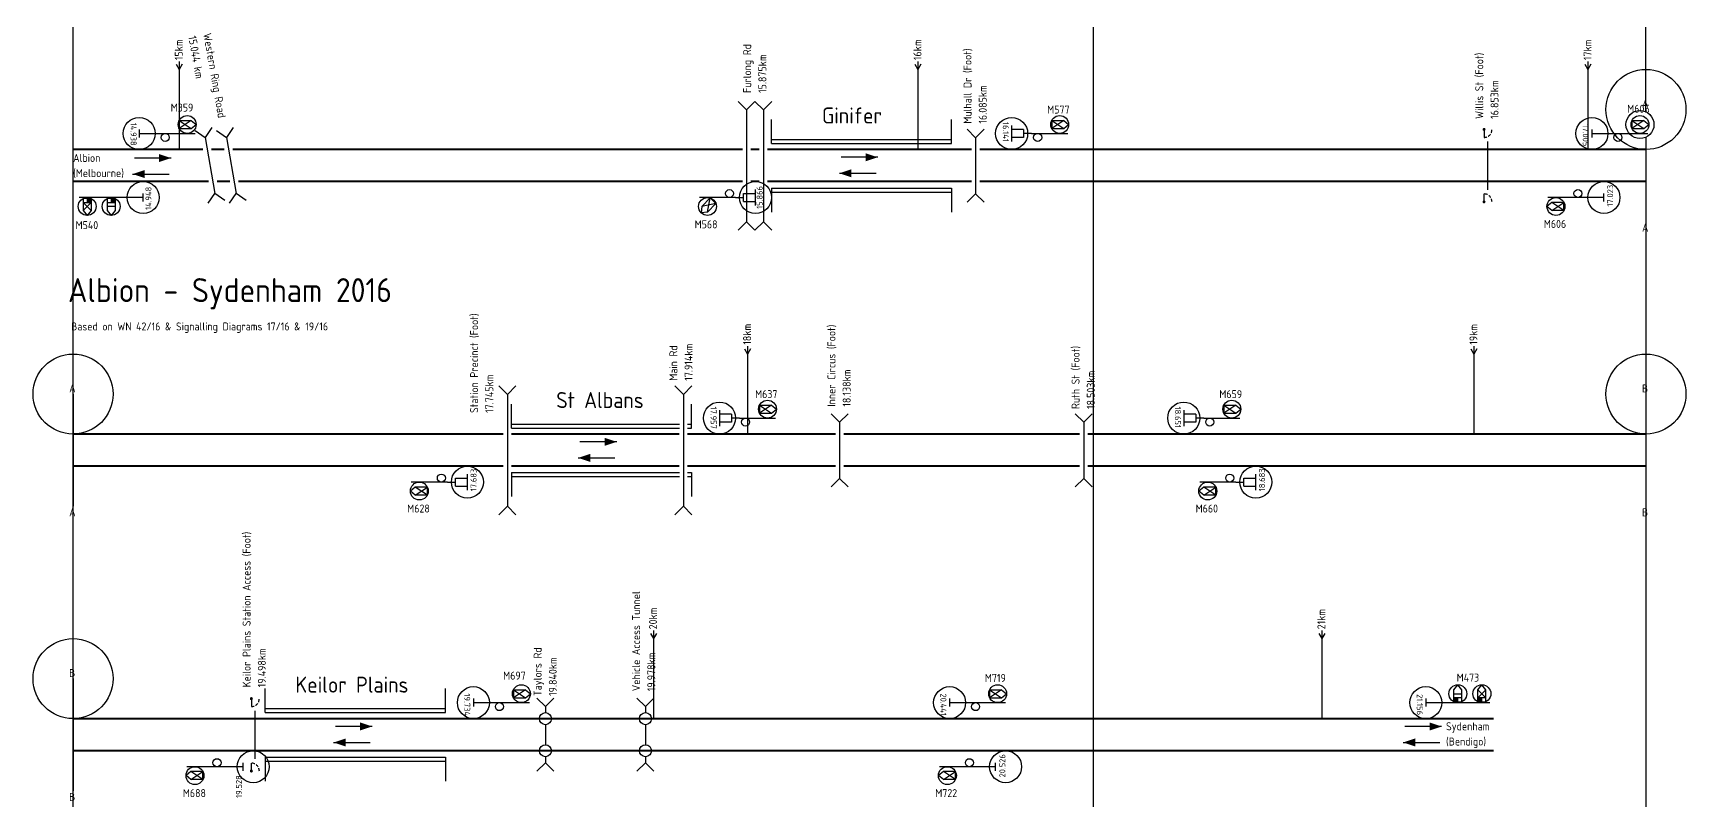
# Model space of a CAD drawing. Extents: x -657 to 273, y -108 to 287.
# Drawn here: x -657 to -244, y -107.7 to 84.2 of the extents above; entities that cross this region are included whole.
import ezdxf

# ---------------------------------------------------------------- set-up
doc = ezdxf.new("R2010")
doc.units = 0
doc.linetypes.add('DASHED2', pattern=[0.375, 0.25, -0.125])
doc.layers.get('0').update_dxf_attribs({"linetype": 'CONTINUOUS'})
doc.layers.add('CONST', color=1, linetype='CONTINUOUS')
doc.layers.add('LINE', color=5, linetype='CONTINUOUS')
doc.styles.get("Standard").update_dxf_attribs({"font": 'ISOCP'})

msp = doc.modelspace()

# ---------------------------------------------------------------- linework, layer by layer
for p, q in [((-621.21037, 76.42541), (-620.46037, 75.12637)), ((-620.46037, 77.12637), (-620.46037, 75.12637)), ((-619.71037, 76.42541), (-620.46037, 75.12637)), ((-436.63542, 76.42541), (-435.88542, 75.12637)), ((-435.88542, 77.12637), (-435.88542, 75.12637)), ((-435.13542, 76.42541), (-435.88542, 75.12637)), ((-269.21037, 76.42541), (-268.46037, 75.12637)), ((-268.46037, 77.12637), (-268.46037, 75.12637)), ((-267.71037, 76.42541), (-268.46037, 75.12637)), ((-480.83229, 67.15634), (-478.71097, 65.03502)), ((-476.58965, 67.15634), (-478.71097, 65.03502)), ((-476.58965, 67.15634), (-474.46833, 65.03502)), ((-472.34701, 67.15634), (-474.46833, 65.03502)), ((-620.46037, 62.36244), (-617.46037, 62.36244)), ((-617.46037, 62.36244), (-620.46037, 60.36244)), ((-620.46037, 62.36244), (-620.46037, 60.36244)), ((-620.46037, 62.36244), (-617.46037, 60.36244)), ((-617.46037, 62.36244), (-616.2243, 61.36244)), ((-478.71097, 65.03502), (-478.71097, 37.08597)), ((-474.46833, 65.03502), (-474.46833, 37.08597)), ((-472.46037, 56.62637), (-472.46037, 62.62637)), ((-427.46037, 56.62637), (-427.46037, 62.62637)), ((-399.46037, 62.36244), (-402.46037, 60.36244)), ((-402.46037, 62.36244), (-399.46037, 60.36244)), ((-402.46037, 62.36244), (-402.46037, 60.36244)), ((-402.46037, 62.36244), (-399.46037, 62.36244)), ((-399.46037, 62.36244), (-398.2243, 61.36244)), ((-257.46037, 62.36244), (-254.46037, 62.36244)), ((-254.46037, 62.36244), (-257.46037, 60.36244)), ((-257.46037, 62.36244), (-254.46037, 60.36244)), ((-257.46037, 62.36244), (-257.46037, 60.36244)), ((-254.46037, 62.36244), (-253.2243, 61.36244)), ((-253.97808, 65.12637), (-253.97808, 64.53306)), ((-630.46037, 60.12637), (-630.46037, 58.12637)), ((-630.46037, 59.12637), (-625.46037, 59.12637)), ((-625.46037, 59.12637), (-622.46037, 59.12637)), ((-622.46037, 59.12637), (-616.46037, 59.12637)), ((-620.46037, 60.36244), (-617.46037, 60.36244)), ((-617.46037, 60.36244), (-616.2243, 61.36244)), ((-616.4468, 59.8471), (-613.98935, 58.12637)), ((-612.26862, 60.58383), (-613.98935, 58.12637)), ((-613.98935, 58.12637), (-611.52077, 44.12637)), ((-611.13753, 59.8471), (-608.68008, 58.12637)), ((-606.95935, 60.58383), (-608.68008, 58.12637)), ((-608.68008, 58.12637), (-606.2115, 44.12637)), ((-423.58169, 60.18182), (-421.46037, 58.0605)), ((-419.33904, 60.18182), (-421.46037, 58.0605)), ((-421.46037, 58.0605), (-421.46037, 44.0605)), ((-412.46037, 61.12637), (-412.46037, 57.12637)), ((-409.46037, 60.12637), (-412.46037, 60.12637)), ((-409.46037, 58.12637), (-412.46037, 58.12637)), ((-409.46037, 60.12637), (-409.46037, 58.12637)), ((-407.46037, 59.12637), (-409.46037, 59.12637)), ((-407.46037, 59.12637), (-404.46037, 59.12637)), ((-404.46037, 59.12637), (-398.46037, 59.12637)), ((-402.46037, 60.36244), (-399.46037, 60.36244)), ((-399.46037, 60.36244), (-398.2243, 61.36244)), ((-294.43158, 60.14052), (-294.43158, 58.14052)), ((-294.43158, 60.14052), (-294.43158, 58.14052)), ((-267.46037, 60.12637), (-267.46037, 58.12637)), ((-267.46037, 59.12637), (-262.46037, 59.12637)), ((-262.46037, 59.12637), (-259.46037, 59.12637)), ((-259.46037, 59.12637), (-253.46037, 59.12637)), ((-257.46037, 60.36244), (-254.46037, 60.36244)), ((-254.46037, 60.36244), (-253.2243, 61.36244)), ((-253.97808, 58.19182), (-253.97808, 37.12637)), ((-472.46037, 57.62637), (-427.46037, 57.62637)), ((-472.46037, 56.62637), (-427.46037, 56.62637)), ((-293.46037, 45.08126), (-293.46037, 57.08126)), ((-293.46037, 45.08126), (-293.46037, 57.08126)), ((-622.4984, 52.98158), (-631.66744, 52.98158)), ((-445.90032, 53.17807), (-455.06937, 53.17807)), ((-632.10774, 48.98028), (-622.93869, 48.98028)), ((-472.46037, 45.49462), (-427.46037, 45.49462)), ((-472.46037, 45.49462), (-472.46037, 39.49462)), ((-455.50966, 49.17676), (-446.34061, 49.17676)), ((-427.46037, 45.49462), (-427.46037, 39.49462)), ((-639.46037, 43.12637), (-645.46037, 43.12637)), ((-642.46037, 42.89031), (-644.46037, 42.89031)), ((-644.46037, 42.89031), (-644.46037, 39.89031)), ((-642.46037, 41.89031), (-644.46037, 39.89031)), ((-644.46037, 41.89031), (-642.46037, 41.89031)), ((-642.46037, 39.89031), (-644.46037, 41.89031)), ((-643.46037, 42.89031), (-643.46037, 41.89031)), ((-642.46037, 42.89031), (-642.46037, 39.89031)), ((-633.46037, 43.12637), (-639.46037, 43.12637)), ((-636.46037, 42.89031), (-638.46037, 42.89031)), ((-638.46037, 42.89031), (-638.46037, 39.89031)), ((-638.46037, 41.89031), (-636.46037, 41.89031)), ((-637.46037, 42.89031), (-637.46037, 41.89031)), ((-636.46037, 42.89031), (-636.46037, 39.89031)), ((-629.46037, 43.12637), (-633.46037, 43.12637)), ((-629.46037, 42.12637), (-629.46037, 44.12637)), ((-613.2415, 41.66892), (-611.52077, 44.12637)), ((-609.06331, 42.40564), (-611.52077, 44.12637)), ((-607.93223, 41.66892), (-606.2115, 44.12637)), ((-603.75404, 42.40564), (-606.2115, 44.12637)), ((-484.46037, 43.12637), (-490.46037, 43.12637)), ((-487.75326, 43.01163), (-489.87458, 40.89031)), ((-486.33904, 41.59741), (-489.87458, 40.89031)), ((-488.46037, 39.47609), (-487.75326, 43.01163)), ((-486.33904, 41.59741), (-488.46037, 39.47609)), ((-486.33904, 41.59741), (-487.75326, 43.01163)), ((-481.46037, 43.12637), (-484.46037, 43.12637)), ((-481.46037, 43.12637), (-479.46037, 43.12637)), ((-479.46037, 44.12637), (-476.46037, 44.12637)), ((-479.46037, 42.12637), (-479.46037, 44.12637)), ((-479.46037, 42.12637), (-476.46037, 42.12637)), ((-476.46037, 41.12637), (-476.46037, 45.12637)), ((-472.46037, 44.49462), (-427.46037, 44.49462)), ((-423.58169, 41.93918), (-421.46037, 44.0605)), ((-419.33904, 41.93918), (-421.46037, 44.0605)), ((-294.43158, 42.03588), (-294.43158, 44.03588)), ((-294.43158, 42.03588), (-294.43158, 44.03588)), ((-277.46037, 41.89031), (-278.69643, 40.89031)), ((-272.46037, 43.12637), (-278.46037, 43.12637)), ((-274.46037, 39.89031), (-277.46037, 41.89031)), ((-277.46037, 39.89031), (-274.46037, 41.89031)), ((-274.46037, 41.89031), (-277.46037, 41.89031)), ((-274.46037, 39.89031), (-274.46037, 41.89031)), ((-269.46037, 43.12637), (-272.46037, 43.12637)), ((-264.46037, 43.12637), (-269.46037, 43.12637)), ((-264.46037, 42.12637), (-264.46037, 44.12637)), ((-644.46037, 39.89031), (-643.46037, 38.65424)), ((-642.46037, 39.89031), (-643.46037, 38.65424)), ((-636.46037, 40.89031), (-638.46037, 40.89031)), ((-638.46037, 39.89031), (-637.46037, 38.65424)), ((-636.46037, 39.89031), (-637.46037, 38.65424)), ((-489.87458, 40.89031), (-490.0415, 39.30917)), ((-488.46037, 39.47609), (-490.0415, 39.30917)), ((-277.46037, 39.89031), (-278.69643, 40.89031)), ((-274.46037, 39.89031), (-277.46037, 39.89031)), ((-480.83229, 34.96465), (-478.71097, 37.08597)), ((-476.58965, 34.96465), (-478.71097, 37.08597)), ((-476.58965, 34.96465), (-474.46833, 37.08597)), ((-472.34701, 34.96465), (-474.46833, 37.08597)), ((-479.21037, 5.30459), (-478.46037, 4.00555)), ((-478.46037, 6.00555), (-478.46037, 4.00555)), ((-477.71037, 5.30459), (-478.46037, 4.00555)), ((-297.71037, 5.30459), (-296.96037, 4.00555)), ((-296.96037, 6.00555), (-296.96037, 4.00555)), ((-296.21037, 5.30459), (-296.96037, 4.00555)), ((-540.58169, -3.96448), (-538.46037, -6.0858)), ((-536.33904, -3.96448), (-538.46037, -6.0858)), ((-496.60974, -3.96448), (-494.48842, -6.0858)), ((-492.3671, -3.96448), (-494.48842, -6.0858)), ((-646.97808, -5.99445), (-646.97808, -33.99445)), ((-538.46037, -6.0858), (-538.46037, -34.03486)), ((-494.48842, -6.0858), (-494.48842, -34.03486)), ((-253.97808, -5.99445), (-253.97808, -33.99445)), ((-537.46037, -14.49445), (-537.46037, -8.49445)), ((-492.46037, -14.49445), (-492.46037, -8.49445)), ((-485.46037, -9.99445), (-485.46037, -13.99445)), ((-482.46037, -10.99445), (-485.46037, -10.99445)), ((-482.46037, -10.99445), (-482.46037, -12.99445)), ((-480.46037, -11.99445), (-482.46037, -11.99445)), ((-480.46037, -11.99445), (-477.46037, -11.99445)), ((-477.46037, -11.99445), (-471.46037, -11.99445)), ((-475.46037, -8.75838), (-475.46037, -10.75838)), ((-472.46037, -8.75838), (-475.46037, -10.75838)), ((-475.46037, -8.75838), (-472.46037, -10.75838)), ((-475.46037, -8.75838), (-472.46037, -8.75838)), ((-475.46037, -10.75838), (-472.46037, -10.75838)), ((-472.46037, -8.75838), (-471.2243, -9.75838)), ((-472.46037, -10.75838), (-471.2243, -9.75838)), ((-457.58169, -10.93901), (-455.46037, -13.06033)), ((-453.33904, -10.93901), (-455.46037, -13.06033)), ((-396.58169, -10.93901), (-394.46037, -13.06033)), ((-392.33904, -10.93901), (-394.46037, -13.06033)), ((-369.46037, -9.99445), (-369.46037, -13.99445)), ((-366.46037, -10.99445), (-369.46037, -10.99445)), ((-366.46037, -10.99445), (-366.46037, -12.99445)), ((-364.46037, -11.99445), (-366.46037, -11.99445)), ((-364.46037, -11.99445), (-361.46037, -11.99445)), ((-361.46037, -11.99445), (-355.46037, -11.99445)), ((-359.46037, -8.75838), (-359.46037, -10.75838)), ((-359.46037, -8.75838), (-356.46037, -8.75838)), ((-359.46037, -8.75838), (-356.46037, -10.75838)), ((-356.46037, -8.75838), (-359.46037, -10.75838)), ((-359.46037, -10.75838), (-356.46037, -10.75838)), ((-356.46037, -8.75838), (-355.2243, -9.75838)), ((-356.46037, -10.75838), (-355.2243, -9.75838)), ((-537.46037, -13.49445), (-495.48842, -13.49445)), ((-537.46037, -14.49445), (-495.48842, -14.49445)), ((-493.48842, -13.49445), (-492.46037, -13.49445)), ((-493.48842, -14.49445), (-492.46037, -14.49445)), ((-482.46037, -12.99445), (-485.46037, -12.99445)), ((-455.46037, -13.06033), (-455.46037, -27.06033)), ((-394.46037, -13.06033), (-394.46037, -27.06033)), ((-366.46037, -12.99445), (-369.46037, -12.99445)), ((-511.15151, -17.94276), (-520.32055, -17.94276)), ((-520.76084, -21.94406), (-511.5918, -21.94406)), ((-556.46037, -27.99445), (-562.46037, -27.99445)), ((-553.46037, -27.99445), (-556.46037, -27.99445)), ((-553.46037, -27.99445), (-551.46037, -27.99445)), ((-551.46037, -28.99445), (-551.46037, -26.99445)), ((-551.46037, -26.99445), (-548.46037, -26.99445)), ((-548.46037, -29.99445), (-548.46037, -25.99445)), ((-537.46037, -25.62621), (-537.46037, -31.62621)), ((-537.46037, -25.62621), (-495.48842, -25.62621)), ((-537.46037, -26.62621), (-495.48842, -26.62621)), ((-493.48842, -25.62621), (-492.46037, -25.62621)), ((-493.48842, -26.62621), (-492.46037, -26.62621)), ((-492.46037, -25.62621), (-492.46037, -31.62621)), ((-457.58169, -29.18165), (-455.46037, -27.06033)), ((-453.33904, -29.18165), (-455.46037, -27.06033)), ((-396.58169, -29.18165), (-394.46037, -27.06033)), ((-392.33904, -29.18165), (-394.46037, -27.06033)), ((-359.46037, -27.99445), (-365.46037, -27.99445)), ((-356.46037, -27.99445), (-359.46037, -27.99445)), ((-356.46037, -27.99445), (-354.46037, -27.99445)), ((-354.46037, -26.99445), (-351.46037, -26.99445)), ((-354.46037, -28.99445), (-354.46037, -26.99445)), ((-351.46037, -29.99445), (-351.46037, -25.99445)), ((-561.46037, -29.23052), (-562.69643, -30.23052)), ((-561.46037, -31.23052), (-562.69643, -30.23052)), ((-558.46037, -31.23052), (-561.46037, -29.23052)), ((-561.46037, -31.23052), (-558.46037, -29.23052)), ((-558.46037, -29.23052), (-561.46037, -29.23052)), ((-558.46037, -31.23052), (-561.46037, -31.23052)), ((-558.46037, -31.23052), (-558.46037, -29.23052)), ((-551.46037, -28.99445), (-548.46037, -28.99445)), ((-364.46037, -29.23052), (-365.69643, -30.23052)), ((-364.46037, -31.23052), (-365.69643, -30.23052)), ((-364.46037, -31.23052), (-361.46037, -29.23052)), ((-361.46037, -29.23052), (-364.46037, -29.23052)), ((-361.46037, -31.23052), (-364.46037, -29.23052)), ((-361.46037, -31.23052), (-364.46037, -31.23052)), ((-361.46037, -31.23052), (-361.46037, -29.23052)), ((-354.46037, -28.99445), (-351.46037, -28.99445)), ((-540.58169, -36.15618), (-538.46037, -34.03486)), ((-536.33904, -36.15618), (-538.46037, -34.03486)), ((-496.60974, -36.15618), (-494.48842, -34.03486)), ((-492.3671, -36.15618), (-494.48842, -34.03486)), ((-502.71037, -65.81624), (-501.96037, -67.11528)), ((-501.96037, -65.11528), (-501.96037, -67.11528)), ((-501.21037, -65.81624), (-501.96037, -67.11528)), ((-335.71037, -65.81624), (-334.96037, -67.11528)), ((-334.96037, -65.11528), (-334.96037, -67.11528)), ((-334.21037, -65.81624), (-334.96037, -67.11528)), ((-646.97808, -77.11528), (-646.97808, -105.11528)), ((-602.4367, -82.10114), (-602.4367, -84.10114)), ((-602.4367, -82.10114), (-602.4367, -84.10114)), ((-598.96037, -85.61528), (-598.96037, -79.61528)), ((-553.96037, -85.61528), (-553.96037, -79.61528)), ((-546.96037, -82.11528), (-546.96037, -84.11528)), ((-533.96037, -79.87921), (-536.96037, -81.87921)), ((-536.96037, -79.87921), (-533.96037, -81.87921)), ((-536.96037, -79.87921), (-536.96037, -81.87921)), ((-536.96037, -79.87921), (-533.96037, -79.87921)), ((-536.96037, -81.87921), (-533.96037, -81.87921)), ((-533.96037, -79.87921), (-532.7243, -80.87921)), ((-533.96037, -81.87921), (-532.7243, -80.87921)), ((-531.08169, -81.99396), (-528.96037, -84.11528)), ((-526.83904, -81.99396), (-528.96037, -84.11528)), ((-506.08169, -81.99396), (-503.96037, -84.11528)), ((-501.83904, -81.99396), (-503.96037, -84.11528)), ((-427.96037, -82.11528), (-427.96037, -84.11528)), ((-417.96037, -79.87921), (-417.96037, -81.87921)), ((-417.96037, -79.87921), (-414.96037, -81.87921)), ((-414.96037, -79.87921), (-417.96037, -81.87921)), ((-417.96037, -79.87921), (-414.96037, -79.87921)), ((-417.96037, -81.87921), (-414.96037, -81.87921)), ((-414.96037, -79.87921), (-413.7243, -80.87921)), ((-414.96037, -81.87921), (-413.7243, -80.87921)), ((-308.96037, -82.11528), (-308.96037, -84.11528)), ((-301.96037, -79.87921), (-300.96037, -78.64314)), ((-301.96037, -82.87921), (-301.96037, -79.87921)), ((-301.96037, -80.87921), (-299.96037, -80.87921)), ((-299.96037, -81.87921), (-301.96037, -81.87921)), ((-299.96037, -79.87921), (-300.96037, -78.64314)), ((-300.96037, -82.87921), (-300.96037, -81.87921)), ((-299.96037, -82.87921), (-299.96037, -79.87921)), ((-295.96037, -79.87921), (-294.96037, -78.64314)), ((-295.96037, -82.87921), (-295.96037, -79.87921)), ((-295.96037, -79.87921), (-293.96037, -81.87921)), ((-295.96037, -81.87921), (-293.96037, -79.87921)), ((-293.96037, -81.87921), (-295.96037, -81.87921)), ((-293.96037, -79.87921), (-294.96037, -78.64314)), ((-294.96037, -82.87921), (-294.96037, -81.87921)), ((-293.96037, -82.87921), (-293.96037, -79.87921)), ((-601.46548, -97.16039), (-601.46548, -85.16039)), ((-601.46548, -97.16039), (-601.46548, -85.16039)), ((-598.96037, -84.61528), (-553.96037, -84.61528)), ((-598.96037, -85.61528), (-553.96037, -85.61528)), ((-546.96037, -83.11528), (-541.96037, -83.11528)), ((-541.96037, -83.11528), (-538.96037, -83.11528)), ((-538.96037, -83.11528), (-532.96037, -83.11528)), ((-427.96037, -83.11528), (-422.96037, -83.11528)), ((-422.96037, -83.11528), (-419.96037, -83.11528)), ((-419.96037, -83.11528), (-413.96037, -83.11528)), ((-308.96037, -83.11528), (-304.96037, -83.11528)), ((-304.96037, -83.11528), (-298.96037, -83.11528)), ((-301.96037, -82.87921), (-299.96037, -82.87921)), ((-298.96037, -83.11528), (-292.96037, -83.11528)), ((-295.96037, -82.87921), (-293.96037, -82.87921)), ((-572.27288, -89.06359), (-581.44193, -89.06359)), ((-305.01564, -89.06359), (-314.18469, -89.06359)), ((-581.88222, -93.06489), (-572.71318, -93.06489)), ((-314.62498, -93.06489), (-305.45593, -93.06489)), ((-612.51691, -99.11528), (-618.51691, -99.11528)), ((-609.51691, -99.11528), (-612.51691, -99.11528)), ((-604.51691, -99.11528), (-609.51691, -99.11528)), ((-604.51691, -100.11528), (-604.51691, -98.11528)), ((-602.4367, -100.20578), (-602.4367, -98.20578)), ((-602.4367, -100.20578), (-602.4367, -98.20578)), ((-598.96037, -96.74704), (-553.96037, -96.74704)), ((-598.96037, -96.74704), (-598.96037, -102.74704)), ((-598.96037, -97.74704), (-553.96037, -97.74704)), ((-553.96037, -96.74704), (-553.96037, -102.74704)), ((-531.08169, -100.2366), (-528.96037, -98.11528)), ((-526.83904, -100.2366), (-528.96037, -98.11528)), ((-506.08169, -100.2366), (-503.96037, -98.11528)), ((-501.83904, -100.2366), (-503.96037, -98.11528)), ((-424.51691, -99.11528), (-430.51691, -99.11528)), ((-421.51691, -99.11528), (-424.51691, -99.11528)), ((-416.51691, -99.11528), (-421.51691, -99.11528)), ((-416.51691, -100.11528), (-416.51691, -98.11528)), ((-617.51691, -100.35135), (-618.75298, -101.35135)), ((-617.51691, -102.35135), (-618.75298, -101.35135)), ((-614.51691, -102.35135), (-617.51691, -100.35135)), ((-617.51691, -102.35135), (-614.51691, -100.35135)), ((-614.51691, -100.35135), (-617.51691, -100.35135)), ((-614.51691, -102.35135), (-617.51691, -102.35135)), ((-614.51691, -102.35135), (-614.51691, -100.35135)), ((-429.51691, -100.35135), (-430.75298, -101.35135)), ((-429.51691, -102.35135), (-430.75298, -101.35135)), ((-426.51691, -100.35135), (-429.51691, -100.35135)), ((-429.51691, -102.35135), (-426.51691, -100.35135)), ((-426.51691, -102.35135), (-429.51691, -100.35135)), ((-426.51691, -102.35135), (-429.51691, -102.35135)), ((-426.51691, -102.35135), (-426.51691, -100.35135))]:
    msp.add_line(p, q)
at = {"ltscale": 3}
for p, q in [((-528.96037, -84.11528), (-528.96037, -85.61528)), ((-503.96037, -84.11528), (-503.96037, -85.61528)), ((-528.96037, -88.61528), (-528.96037, -93.61528)), ((-503.96037, -88.61528), (-503.96037, -93.61528)), ((-528.96037, -96.61528), (-528.96037, -98.11528)), ((-503.96037, -96.61528), (-503.96037, -98.11528))]:
    msp.add_line(p, q, dxfattribs=at)
at = {"const_width": 0.375}
for points in [[(-294.61908, 60.14052, -1), (-294.24408, 60.14052, -1)], [(-294.61908, 60.14052, -1), (-294.24408, 60.14052, -1)], [(-294.61908, 42.03588, 1), (-294.24408, 42.03588, 1)], [(-294.61908, 42.03588, 1), (-294.24408, 42.03588, 1)], [(-602.6242, -82.10114, -1), (-602.2492, -82.10114, -1)], [(-602.6242, -82.10114, -1), (-602.2492, -82.10114, -1)], [(-602.6242, -100.20578, 1), (-602.2492, -100.20578, 1)], [(-602.6242, -100.20578, 1), (-602.2492, -100.20578, 1)]]:
    msp.add_lwpolyline(points, format="xyb", close=True, dxfattribs=at)
at = {"const_width": 0.5}
for points in [[(-646.97808, 55.12637), (-614.47579, 55.12637)], [(-612.44494, 55.12637), (-609.16652, 55.12637)], [(-607.13567, 55.12637), (-479.71097, 55.12637)], [(-477.71097, 55.12637), (-475.46833, 55.12637)], [(-473.46833, 55.12637), (-422.46037, 55.12637)], [(-420.46037, 55.12637), (-253.97808, 55.12637)], [(-646.97808, 47.12637), (-613.06518, 47.12637)], [(-611.03432, 47.12637), (-607.75591, 47.12637)], [(-605.72506, 47.12637), (-479.71097, 47.12637)], [(-477.71097, 47.12637), (-475.46833, 47.12637)], [(-473.46833, 47.12637), (-422.46037, 47.12637)], [(-420.46037, 47.12637), (-253.97808, 47.12637)], [(-646.97808, -15.99445), (-539.46037, -15.99445)], [(-537.46037, -15.99445), (-495.48842, -15.99445)], [(-493.48842, -15.99445), (-456.46037, -15.99445)], [(-454.46037, -15.99445), (-395.46037, -15.99445)], [(-393.46037, -15.99445), (-253.97808, -15.99445)], [(-646.97808, -23.99445), (-539.46037, -23.99445)], [(-537.46037, -23.99445), (-495.48842, -23.99445)], [(-493.48842, -23.99445), (-456.46037, -23.99445)], [(-454.46037, -23.99445), (-395.46037, -23.99445)], [(-393.46037, -23.99445), (-253.97808, -23.99445)], [(-646.97808, -87.11528), (-292.01974, -87.11528)], [(-646.97808, -95.11528), (-292.01974, -95.11528)]]:
    msp.add_lwpolyline(points, dxfattribs=at)
for centre, radius in [((-618.46037, 61.36244), 2.23607), ((-400.46037, 61.36244), 2.23607), ((-255.46037, 61.36244), 2.23607), ((-623.96037, 58.12637), 1), ((-405.96037, 58.12637), 1), ((-260.96037, 58.12637), 1), ((-643.46037, 40.89031), 2.23607), ((-637.46037, 40.89031), 2.23607), ((-488.46037, 40.89031), 2.23607), ((-482.96037, 44.12637), 1), ((-276.46037, 40.89031), 2.23607), ((-270.96037, 44.12637), 1), ((-473.46037, -9.75838), 2.23607), ((-357.46037, -9.75838), 2.23607), ((-478.96037, -12.99445), 1), ((-362.96037, -12.99445), 1), ((-560.46037, -30.23052), 2.23607), ((-554.96037, -26.99445), 1), ((-363.46037, -30.23052), 2.23607), ((-357.96037, -26.99445), 1), ((-534.96037, -80.87921), 2.23607), ((-415.96037, -80.87921), 2.23607), ((-300.96037, -80.87921), 2.23607), ((-294.96037, -80.87921), 2.23607), ((-540.46037, -84.11528), 1), ((-421.46037, -84.11528), 1), ((-616.51691, -101.35135), 2.23607), ((-611.01691, -98.11528), 1), ((-428.51691, -101.35135), 2.23607), ((-423.01691, -98.11528), 1)]:
    msp.add_circle(centre, radius)
at = {"linetype": 'DASHED2', "ltscale": 3}
for centre, start, end in [((-294.43158, 60.14052), 270, 0), ((-294.43158, 60.14052), 270, 0), ((-294.43158, 42.03588), 0, 90), ((-294.43158, 42.03588), 0, 90), ((-602.4367, -82.10114), 270, 0), ((-602.4367, -82.10114), 270, 0), ((-602.4367, -100.20578), 0, 90), ((-602.4367, -100.20578), 0, 90)]:
    msp.add_arc(centre, 2, start, end, dxfattribs=at)
for points in [[(-622.4984, 52.98158), (-625.4984, 53.98158), (-625.4984, 51.98158)], [(-445.90032, 53.17807), (-448.90032, 54.17807), (-448.90032, 52.17807)], [(-632.10774, 48.98028), (-629.10774, 47.98028), (-629.10774, 49.98028)], [(-455.50966, 49.17676), (-452.50966, 48.17676), (-452.50966, 50.17676)], [(-642.46037, 41.89031), (-643.46037, 41.89031), (-642.46037, 42.89031), (-643.46037, 42.89031)], [(-636.46037, 41.89031), (-637.46037, 41.89031), (-636.46037, 42.89031), (-637.46037, 42.89031)], [(-511.15151, -17.94276), (-514.15151, -16.94276), (-514.15151, -18.94276)], [(-520.76084, -21.94406), (-517.76084, -22.94406), (-517.76084, -20.94406)], [(-301.96037, -81.87921), (-300.96037, -81.87921), (-301.96037, -82.87921), (-300.96037, -82.87921)], [(-295.96037, -81.87921), (-294.96037, -81.87921), (-295.96037, -82.87921), (-294.96037, -82.87921)], [(-572.27288, -89.06359), (-575.27288, -88.06359), (-575.27288, -90.06359)], [(-305.01564, -89.06359), (-308.01564, -88.06359), (-308.01564, -90.06359)], [(-581.88222, -93.06489), (-578.88222, -94.06489), (-578.88222, -92.06489)], [(-314.62498, -93.06489), (-311.62498, -94.06489), (-311.62498, -92.06489)]]:
    msp.add_solid(points)
at = {"layer": 'CONST'}
for p, q in [((-620.46037, 75.12637), (-620.46037, 55.12637)), ((-435.88542, 75.12637), (-435.88542, 55.12637)), ((-268.46037, 75.12637), (-268.46037, 55.12637)), ((-478.46037, 4.00555), (-478.46037, -15.99445)), ((-296.96037, 4.00555), (-296.96037, -15.99445)), ((-501.96037, -67.11528), (-501.96037, -87.11528)), ((-334.96037, -67.11528), (-334.96037, -87.11528))]:
    msp.add_line(p, q, dxfattribs=at)
for centre, radius in [((-253.97808, 65.12637), 10), ((-630.46037, 59.12637), 4), ((-412.46037, 59.12637), 4), ((-267.46037, 59.12637), 4), ((-255.46037, 61.36244), 3.5), ((-629.46037, 43.12637), 4), ((-476.46037, 43.12637), 4), ((-264.46037, 43.12637), 4), ((-646.97808, -5.99445), 10), ((-253.97808, -5.99445), 10), ((-485.46037, -11.99445), 4), ((-369.46037, -11.99445), 4), ((-548.46037, -27.99445), 4), ((-351.46037, -27.99445), 4), ((-646.97808, -77.11528), 10), ((-546.96037, -83.11528), 4), ((-427.96037, -83.11528), 4), ((-308.96037, -83.11528), 4), ((-528.96037, -87.11528), 1.5), ((-503.96037, -87.11528), 1.5), ((-528.96037, -95.11528), 1.5), ((-503.96037, -95.11528), 1.5), ((-601.96037, -99.11528), 4), ((-413.96037, -99.11528), 4)]:
    msp.add_circle(centre, radius, dxfattribs=at)
at = {"layer": 'LINE'}
for p in [(-646.97808, -263.32559), (-646.97808, -150.04851), (-391.97808, -150.04851)]:
    msp.add_xline(p, (0, 1), dxfattribs=at)
for p, direction in [((-253.97808, 64.53306), (0, 1)), ((-253.97808, 58.19182), (0, -1))]:
    msp.add_ray(p, direction, dxfattribs=at)

# ---------------------------------------------------------------- texts
for s, height, rotation, p in [('15.044 km', 2, 280, (-618.19497, 83.34233)), ('Western Ring Road', 2, 280, (-614.4527, 84.0022)), ('15km', 2, 90, (-619.56681, 77.45708)), ('Furlong Rd', 2, 90, (-477.54269, 69.24562)), ('15.875km', 2, 90, (-473.74269, 69.24562)), ('16km', 2, 90, (-434.99187, 77.45708)), ('Mulhall Dr (Foot)', 2, 90, (-422.48364, 61.58271)), ('Willis St (Foot)', 2, 90, (-294.60915, 62.76161)), ('17km', 2, 90, (-267.56681, 77.45708)), ('16.085km', 2, 90, (-418.68364, 61.58271)), ('16.853km', 2, 90, (-290.80915, 62.76161)), ('16.141', 1.5, 270, (-414.67699, 62.01092)), ('14.938', 1.5, 270, (-632.61239, 61.81445)), ('17.005', 1.5, 270, (-269.75371, 61.42152)), ('17.023', 1.5, 90, (-262.16702, 40.83123)), ('14.948', 1.5, 90, (-627.39074, 40.00677)), ('15.866', 1.5, 90, (-474.6911, 40.30146)), ('Station Precinct (Foot)', 2, 90, (-545.77668, -10.71701)), ('18km', 2, 90, (-477.56681, 6.33625)), ('Inner Circus (Foot)', 2, 90, (-456.48364, -9.14515)), ('19km', 2, 90, (-296.06681, 6.33625)), ('Main Rd', 2, 90, (-495.98953, -2.66115)), ('17.914km', 2, 90, (-492.18953, -2.66115)), ('Ruth St (Foot)', 2, 90, (-395.48364, -9.7346)), ('17.745km', 2, 90, (-541.97668, -10.71701)), ('18.138km', 2, 90, (-452.68364, -9.14515)), ('18.503km', 2, 90, (-391.68364, -9.7346)), ('17.957', 1.5, 270, (-487.67699, -9.10991)), ('18.651', 1.5, 270, (-371.67699, -9.10991)), ('17.683', 1.5, 90, (-546.16702, -30.2896)), ('18.683', 1.5, 90, (-349.16702, -30.2896)), ('Keilor Plains Station Access (Foot)', 2, 90, (-602.61426, -79.28357)), ('Vehicle Access Tunnel', 2, 90, (-505.29717, -80.26597)), ('20km', 2, 90, (-501.06681, -64.78457)), ('21km', 2, 90, (-334.06681, -64.78457)), ('19.498km', 2, 90, (-598.81426, -79.28357)), ('Taylors Rd', 2, 90, (-529.90386, -81.44488)), ('19.840km', 2, 90, (-526.10386, -81.44488)), ('19.978km', 2, 90, (-501.49717, -80.26597)), ('19.734', 1.5, 270, (-549.25371, -80.82013)), ('20.441', 1.5, 270, (-430.25371, -80.82013)), ('21.156', 1.5, 270, (-311.22665, -80.97809)), ('20.526', 1.5, 90, (-414.02691, -101.80339)), ('19.528', 1.5, 90, (-604.78011, -106.91196))]:
    msp.add_text(s, height=height, rotation=rotation).set_placement(p)
for s, height, p in [('M359', 2, (-622.58378, 64.59232)), ('M577', 2, (-403.56686, 64.10116)), ('M605', 2, (-258.64359, 64.29762)), ('A', 2, (-254.96074, 65.51909)), ('Ginifer', 4, (-459.84517, 61.62061)), ('Albion', 2, (-646.96858, 52.01852)), ('(Melbourne)', 2, (-646.96858, 48.21852)), ('M540', 2, (-646.34707, 35.22071)), ('M568', 2, (-491.66133, 35.41718)), ('M606', 2, (-279.48737, 35.51541)), ('A', 2, (-254.96074, 34.56343)), ('Albion - Sydenham 2016', 6, (-648.247, 16.97704)), ('Based on WN 42/16 & Signalling Diagrams 17/16 & 19/16', 2, (-647.46037, 9.90364)), ('A', 2, (-647.96074, -5.60173)), ('B', 2, (-254.96074, -5.60173)), ('St Albans', 4, (-526.23695, -9.50021)), ('M637', 2, (-476.56686, -7.01967)), ('M659', 2, (-360.56686, -7.01967)), ('A', 2, (-647.96074, -36.55739)), ('M628', 2, (-563.48737, -35.60542)), ('M660', 2, (-366.48737, -35.60542)), ('B', 2, (-254.96074, -36.55739)), ('B', 2, (-647.96074, -76.72256)), ('Keilor Plains', 4, (-591.44877, -80.62104)), ('M697', 2, (-539.52019, -77.35458)), ('M719', 2, (-419.14359, -77.94403)), ('M473', 2, (-301.26491, -77.85655)), ('Sydenham', 2, (-303.92038, -90.02665)), ('(Bendigo)', 2, (-303.92038, -93.82665)), ('B', 2, (-647.96074, -107.67822)), ('M688', 2, (-619.54391, -106.72624)), ('M722', 2, (-431.54391, -106.72624))]:
    msp.add_text(s, height=height).set_placement(p)

doc.saveas('drawing.dxf')
